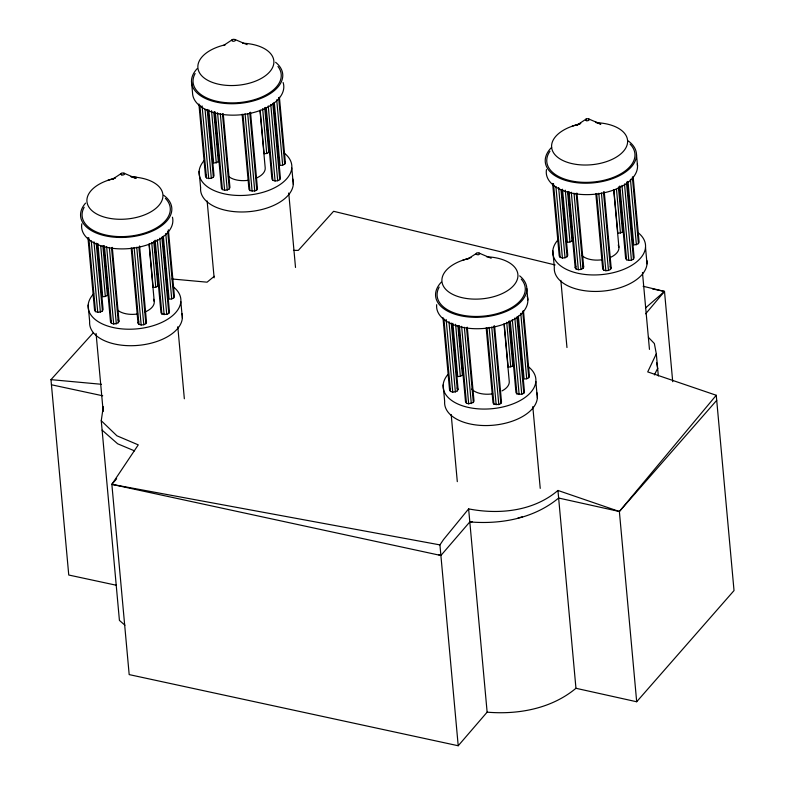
<?xml version="1.0" encoding="UTF-8"?>
<svg xmlns="http://www.w3.org/2000/svg" width="785" height="785" viewBox="0 0 785 785"><rect width="100%" height="100%" fill="white"/><g stroke="black" fill="none" stroke-linecap="round" stroke-linejoin="round"><path stroke-width="1.18" d="M124.913 625.213L119.418 620.385L101.255 420.721L103.286 406.718M458.568 325.598L465.515 401.871L466.467 403.166L468.684 403.814L473.345 402.519L474.012 401.066L467.291 327.208M504.196 323.724L508.16 367.311L512.831 366.016L513.498 364.564M562.531 189.205L567.378 242.477L572.039 241.172L572.707 239.719L568.409 192.502M97.86 243.458L102.707 296.73L105.337 296.485L107.378 295.435L108.045 293.983M87.959 237.678L94.573 310.33L95.525 311.625L97.742 312.273L100.372 312.018L102.413 310.968L103.08 309.516L97.134 244.145M112.294 247.363L119.016 321.222L118.349 322.674L116.308 323.724L113.678 323.969L111.46 323.322L110.508 322.027L111.176 320.574M139.573 245.95L146.51 322.223L145.843 323.675L143.802 324.735L141.172 324.98L138.965 324.333L138.003 323.037L138.68 321.585M208.074 110.41L214.02 175.781L213.353 177.233L211.322 178.293L208.692 178.538L206.475 177.891L205.523 176.596L206.19 175.143M149.189 243.88L153.163 287.467L155.783 287.222L157.824 286.162L158.492 284.71L154.527 241.132M208.8 109.733L213.657 162.995L216.277 162.75L218.318 161.7L218.986 160.248L214.58 111.823M163.358 236.206L169.089 299.163L171.719 298.918L173.76 297.868L174.427 296.416L168.373 229.828M154.459 241.329L160.964 312.764L161.916 314.059L166.754 314.451L168.795 313.401L169.462 311.949L162.632 236.893M214.511 112.019L221.458 188.292L222.41 189.587L224.628 190.235L227.248 189.99L229.289 188.94L229.956 187.487L223.234 113.629M260.139 110.145L264.103 153.732L266.733 153.487L268.774 152.437L269.441 150.985M242.123 114.237L248.953 189.303L249.905 190.598L254.752 191L256.783 189.95L257.46 188.498L250.513 112.216M274.308 102.482L280.039 165.439L282.669 165.184L284.7 164.134L285.377 162.681L279.421 97.301M265.477 107.398L271.904 179.029L272.856 180.324L275.074 180.972L277.704 180.727L279.745 179.677L280.412 178.224L273.582 103.159M452.131 323.989L458.087 389.36L457.41 390.812L455.378 391.872L452.749 392.117L450.531 391.47L449.579 390.174L450.247 388.722M452.866 323.312L457.714 376.584L460.344 376.329L462.375 375.279L463.042 373.827L458.744 326.609M552.63 183.425L559.244 256.067L560.196 257.362L562.413 258.01L565.043 257.765L567.074 256.705L567.751 255.262L561.795 189.882M486.18 327.816L493.009 402.882L493.961 404.177L498.809 404.579L500.85 403.529L501.517 402.077L494.57 325.795M576.955 193.11L583.677 266.959L583.01 268.411L580.979 269.461L578.349 269.706L576.131 269.059L575.179 267.763L575.847 266.311M518.365 316.061L524.095 379.018L526.725 378.762L528.766 377.713L529.433 376.26L523.477 310.88M509.534 320.977L515.961 392.608L516.922 393.903L521.76 394.305L523.801 393.246L524.468 391.803L517.639 316.738M604.234 191.687L611.181 267.97L610.514 269.422L608.473 270.472L605.843 270.717L603.626 270.069L602.674 268.774L603.341 267.322M613.86 189.617L617.824 233.204L620.454 232.959L622.495 231.909L623.162 230.456M628.029 181.953L633.76 244.91L636.39 244.655L638.431 243.605L639.098 242.153L633.152 176.772M619.198 186.869L625.625 258.5L626.587 259.796L628.795 260.443L631.425 260.198L633.466 259.148L634.133 257.696L627.195 181.413M648.439 337.364L654.356 343.526L656.309 353.79L647.723 371.904L716.254 395.267L734.024 590.575L636.684 701.761L575.955 688.288C551.482 708.708 518.218 714.782 487.132 712.162L458.214 745.75L129.182 674.6L111.862 484.345L138.268 444.869L116.926 435.803L101.255 420.721M654.396 374.916L657.624 368.41M458.214 745.75L439.934 544.898L443.447 539.668L468.625 508.886C499.162 514.813 533.555 511.29 557.949 490.458L619.375 511.506L636.684 701.761M116.651 478.772L111.862 484.345L440.905 555.495L469.813 521.907C500.899 524.527 534.163 518.453 558.635 498.033L619.375 511.506L716.254 395.267M645.653 313.814L664.503 291.431L643.101 286.25M619.375 511.506L716.715 400.321M116.445 585.276L68.756 575.022L50.976 379.646L93.444 332.614M645.505 307.965L664.503 291.431L672.716 381.687M214.305 276.281L207.073 282.178L171.993 278.979M476.505 253.172L476.112 254.409L478.114 254.811A1.835 1.011 -5.2 0 0 479.527 253.908A1.835 1.011 -5.2 0 0 478.713 252.927A1.845 1.011 -5.2 0 0 477.339 252.878L467.517 259.119M223.46 45.54L232.448 39.593M121.498 173.328L112.51 179.265L115.209 178.067M586.169 119.065L577.181 125.011L580.772 123.402L572.167 126.218M522.467 516.765L517.933 518.061M107.496 180.481L115.022 178.018M462.502 260.326L471.098 257.509M469.813 521.907L472.217 521.711M293.472 250.376L298.329 250.376L333.596 211.293L555.123 264.947M50.976 379.646L101.422 384.287M595.717 122.303L601.173 123.049A38.141 20.999 -5.2 0 1 620.415 154.223A38.141 20.999 -5.2 0 1 558.832 158.158A38.141 20.999 -5.2 0 1 577.907 124.54M131.046 176.566L136.502 177.312M111.862 484.345L439.934 544.898M595.511 122.391L600.819 124.138L588.75 118.977M130.84 176.654L136.148 178.401L124.079 173.23M652.502 288.919L664.503 291.431M51.437 384.768L102.707 395.787M438.589 554.71L440.905 555.495M235.029 39.495L233.282 39.299A1.825 1.011 -5.2 0 0 231.889 40.594A1.825 1.011 -5.2 0 0 234.058 41.222L235.206 40.712A1.825 1.011 -5.2 0 0 235.461 39.937L235.029 39.495L247.098 44.666M134.49 450.855L117.652 443.79L102.109 430.131M479.085 253.084L491.155 258.245M610.23 266.664L611.181 267.97M582.725 265.664L583.677 266.959M528.482 374.965L529.433 376.26M457.125 388.065L458.087 389.36M284.415 161.386L285.377 162.681M118.064 319.917L119.016 321.222M656.643 362.758L657.663 368.626M656.309 353.79L658.33 375.946M645.515 247.403L647.017 263.888M636.488 154.449L637.528 165.87M642.464 272.483L649.46 349.384M632.367 177.017L638.431 243.605M630.443 179.284L636.39 244.655M626.518 182.866L633.466 259.148M624.487 183.925L631.425 260.198M621.965 185.378L628.795 260.443M619.865 185.947L626.587 259.796M618.413 187.105L622.495 231.909M616.49 189.371L620.454 232.959M613.713 190.068L618.914 247.236M603.459 191.932L610.514 269.422M601.418 192.982L608.473 270.472M598.788 193.238L605.843 270.717M596.688 193.797L603.626 270.069M595.844 193.709L602.674 268.774M576.18 193.345L583.01 268.411M574.031 193.188L580.979 269.461M571.294 192.227L578.349 269.706M569.086 191.579L576.131 269.059M568.232 191.491L575.179 267.763M567.526 191.53L572.039 241.172M565.269 190.166L570.008 242.222M561.02 190.117L567.074 256.705M558.645 187.536L565.043 257.765M555.908 186.575L562.413 258.01M553.474 183.513L560.196 257.362M560.853 280.392L566.966 347.529M552.826 250.817L554.328 267.302A46.531 25.611 -5.2 0 0 601.496 291.225A46.531 25.611 -5.2 0 0 646.909 260.541M557.949 490.458L575.955 688.288M535.851 381.51L537.352 397.995M526.823 288.556L527.863 299.978M532.799 406.591L540.237 488.378M522.702 311.125L528.766 377.713M520.779 313.382L526.725 378.762M516.854 316.973L523.801 393.246M514.823 318.023L521.76 394.305M512.301 319.485L519.13 394.551M510.309 321.261L516.922 393.903M508.749 321.212L512.831 366.016M506.708 322.272L510.79 367.066M504.048 324.185L509.249 381.343A19.831 10.921 -5.2 0 1 502.017 390.901M493.794 326.04L500.85 403.529M491.753 327.09L498.809 404.579M489.124 327.345L496.179 404.825M487.024 327.904L493.961 404.177M466.516 327.453L473.345 402.519M464.367 327.296L471.304 403.568M461.629 326.334L468.684 403.814M459.411 325.687L466.467 403.166M457.861 325.638L462.375 375.279M455.604 324.274L460.344 376.329M468.625 508.886L487.132 712.162M451.247 323.018L457.41 390.812M448.981 321.644L455.378 391.872M446.135 319.475L452.749 392.117M443.917 318.828L450.531 391.47M442.966 317.533L449.579 390.174M451.189 414.5L457.302 481.637M443.162 384.925L444.663 401.41A46.531 25.611 -5.2 0 0 493.863 425.166A46.531 25.611 -5.2 0 0 536.724 392.451M291.794 167.931L293.296 184.416M288.733 193.012L295.513 267.469M278.646 97.546L284.7 164.134M276.712 99.803L282.669 165.184M272.797 103.394L279.745 179.677M270.766 104.444L277.704 180.727M268.244 105.906L275.074 180.972M266.252 107.682L272.856 180.324M264.692 107.633L268.774 152.437M262.651 108.693L266.733 153.487M259.992 110.597L265.193 167.764A19.831 10.921 -5.2 0 1 255.949 178.254M249.738 112.461L256.783 189.95M247.697 113.511L254.752 191M245.067 113.766L252.122 191.246M242.967 114.325L249.905 190.598M222.459 113.874L229.289 188.94M220.31 113.717L227.248 189.99M217.573 112.755L224.628 190.235M215.355 112.108L222.41 189.587M213.805 112.059L218.318 161.7M211.538 110.695L216.277 162.75M207.181 109.439L213.353 177.233M205.042 109.282L211.322 178.293M202.079 105.897L208.692 178.538M199.861 105.249L206.475 177.891M198.909 103.954L205.523 176.596M207.132 200.921L214.128 277.821M191.511 81.65L192.551 93.062A45.765 25.189 -5.2 0 0 242.565 114.6A45.765 25.189 -5.2 0 0 283.11 82.494M199.105 171.346L200.607 187.831M180.844 301.666L182.346 318.151M177.793 326.746L184.347 398.76M167.696 231.281L173.76 297.868M165.772 233.537L171.719 298.918M161.857 237.129L168.795 313.401M159.816 238.179L166.754 314.451M157.294 239.641L164.134 314.707M155.194 240.2L161.916 314.059M153.752 241.368L157.824 286.162M151.711 242.418L155.783 287.222M149.042 244.331L154.243 301.499M138.896 247.403L145.843 323.675M136.747 247.246L143.802 324.735M134.127 247.491L141.172 324.98M132.017 248.06L138.965 324.333M131.173 247.972L138.003 323.037M111.509 247.609L118.349 322.674M109.36 247.452L116.308 323.724M106.623 246.49L113.678 323.969M104.415 245.842L111.46 323.322M103.64 245.548L110.508 322.027M102.855 245.793L107.378 295.435M100.706 245.636L105.337 296.485M96.241 243.173L102.413 310.968M93.984 241.8L100.372 312.018M91.246 240.838L97.742 312.273M88.813 237.767L95.525 311.625M96.074 333.429L103.188 411.546M88.156 305.08L89.657 321.565A46.531 25.611 -5.2 0 0 137.846 345.41A46.531 25.611 -5.2 0 0 182.022 313.696M277.959 66.47A44.245 24.355 -5.2 0 1 238.885 102.609A44.245 24.355 -5.2 0 1 195.122 73.535M242.624 43.214A38.141 20.999 -5.2 0 1 268.293 73.309A38.141 20.999 -5.2 0 1 205.601 79.02A38.141 20.999 -5.2 0 1 225.383 44.784M275.613 62.3A45.765 25.189 -5.2 0 1 267.685 95.152A45.765 25.189 -5.2 0 1 208.741 99.891A45.765 25.189 -5.2 0 1 197.221 68.599M248.619 180.246A19.831 10.921 -5.2 0 1 228.366 176.232M284.052 152.947A46.531 25.611 -5.2 0 1 248.433 195.082A46.531 25.611 -5.2 0 1 203.855 160.886M292.668 178.872A46.531 25.611 -5.2 0 1 249.797 211.587A46.531 25.611 -5.2 0 1 200.607 187.831M165.399 198.379A44.245 24.355 -5.2 0 1 129.859 236.157A44.245 24.355 -5.2 0 1 84.172 207.269M134.117 177.086A38.141 20.999 -5.2 0 1 156.676 207.672A38.141 20.999 -5.2 0 1 94.651 212.755A38.141 20.999 -5.2 0 1 113.246 178.794M163.682 195.269A45.765 25.189 -5.2 0 1 157.971 228.17A45.765 25.189 -5.2 0 1 99.057 234.077A45.765 25.189 -5.2 0 1 85.565 203.109M172.445 217.19A45.765 25.189 -5.2 0 1 128.043 248.678A45.765 25.189 -5.2 0 1 81.826 223.813M153.575 299.271A19.831 10.921 -5.2 0 1 145.009 311.979M137.679 313.971A19.831 10.921 -5.2 0 1 117.426 309.967M173.102 286.682A46.531 25.611 -5.2 0 1 166.126 320.162A46.531 25.611 -5.2 0 1 106.103 325.481A46.531 25.611 -5.2 0 1 93.709 293.708M630.07 144.116A44.245 24.355 -5.2 0 1 592.881 182.061A44.245 24.355 -5.2 0 1 549.961 151.22M628.343 141.006A45.765 25.189 -5.2 0 1 621.916 174.329A45.765 25.189 -5.2 0 1 562.148 179.245A45.765 25.189 -5.2 0 1 551.688 147.305M637.322 163.898A45.765 25.189 -5.2 0 1 591.812 194.474A45.765 25.189 -5.2 0 1 546.488 169.55M618.246 245.018A19.831 10.921 -5.2 0 1 609.67 257.725M602.35 259.717A19.831 10.921 -5.2 0 1 582.087 255.704M637.773 232.419A46.531 25.611 -5.2 0 1 630.797 265.899A46.531 25.611 -5.2 0 1 570.773 271.217A46.531 25.611 -5.2 0 1 558.38 239.445M521.24 279.126A44.245 24.355 -5.2 0 1 483.903 316.1A44.245 24.355 -5.2 0 1 439.178 287.114M486.68 256.793A38.141 20.999 -5.2 0 1 512.35 286.888A38.141 20.999 -5.2 0 1 449.658 292.609A38.141 20.999 -5.2 0 1 469.44 258.363M519.67 275.878A45.765 25.189 -5.2 0 1 511.741 308.731A45.765 25.189 -5.2 0 1 452.798 313.47A45.765 25.189 -5.2 0 1 441.278 282.178M527.167 296.073A45.765 25.189 -5.2 0 1 484.836 328.365A45.765 25.189 -5.2 0 1 436.686 304.659M492.686 393.825A19.831 10.921 -5.2 0 1 471.687 389.095M528.109 366.526A46.531 25.611 -5.2 0 1 492.489 408.661A46.531 25.611 -5.2 0 1 447.911 374.465M121.744 174.908A1.825 1.011 -5.2 0 0 124.55 173.927A1.825 1.011 -5.2 0 0 121.891 173.151A1.825 1.011 -5.2 0 0 121.744 174.908M586.385 120.654A1.845 1.011 -5.2 0 0 589.221 119.673A1.845 1.011 -5.2 0 0 586.542 118.878A1.845 1.011 -5.2 0 0 586.385 120.654"/></g></svg>
